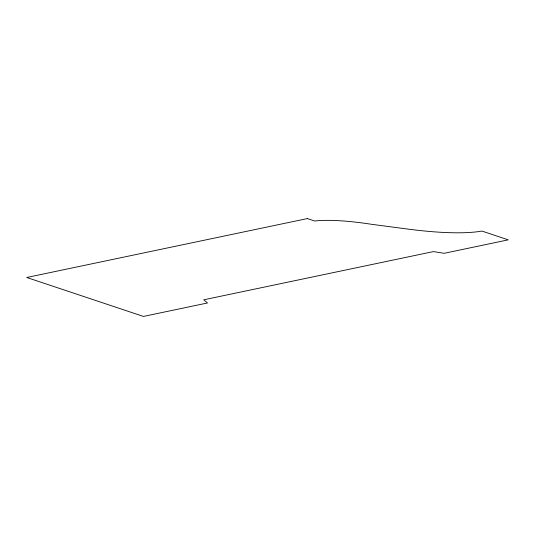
<?xml version="1.0" encoding="UTF-8"?>
<svg xmlns="http://www.w3.org/2000/svg" width="535" height="535" viewBox="0 0 535 535"><rect width="100%" height="100%" fill="white"/><g stroke="black" fill="none" stroke-linecap="round" stroke-linejoin="round"><path stroke-width="0.8" d="M307.371 218.574L26.75 277.484L143.447 316.426L207.5 302.977L203.715 299.807L433.39 251.597L444.197 253.296L508.25 239.847L481.941 231.066A166.311 33.444 13.6 0 1 409.77 229.328L372.046 224.372A114.37 22.998 13.6 0 0 314.66 221.008L307.371 218.574"/></g></svg>
